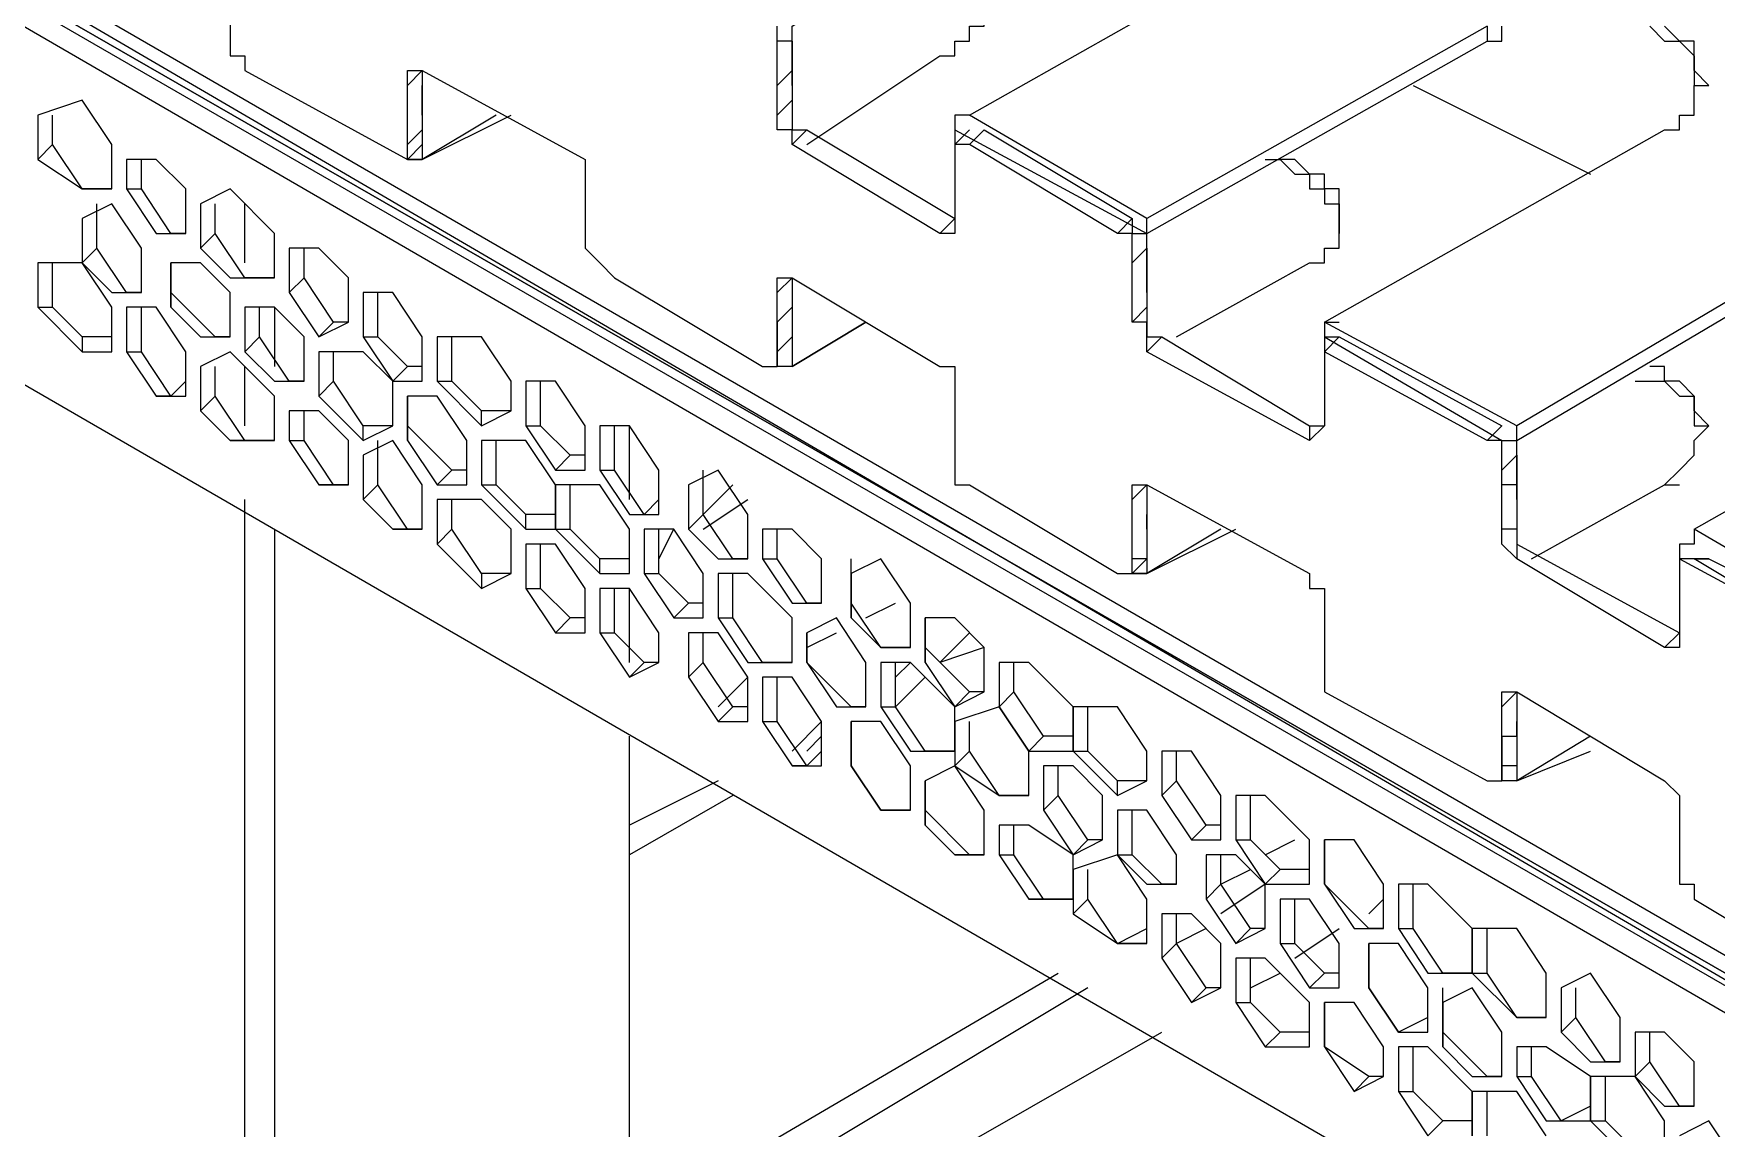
# Model space of a CAD drawing. Header units: millimetres. Extents: x 929 to 1725, y 58 to 532.
# Drawn here: x 1027.01 to 1040.32, y 103.35 to 112.01 of the extents above; entities that cross this region are included whole.
import ezdxf

# ---------------------------------------------------------------- set-up
doc = ezdxf.new("R2010")
doc.units = ezdxf.units.MM
doc.header["$MEASUREMENT"] = 0
doc.layers.add('TT-WIRE-EQPM', color=6, linetype='CONTINUOUS')

msp = doc.modelspace()

# ---------------------------------------------------------------- linework, layer by layer
at = {"layer": 'TT-WIRE-EQPM', "linetype": 'Continuous'}
for points in [[(1033.00865, 111.7221), (1033.00865, 112.07322), (1035.58357, 113.71181)], [(1034.41315, 111.37097), (1037.10511, 112.89252)], [(1047.52181, 100.13498), (1026.92249, 112.07322), (1026.92249, 111.95618), (1026.80545, 112.07322), (1026.80545, 112.19027), (1025.86912, 112.77547)], [(1028.56107, 112.54139), (1028.56107, 111.95618), (1028.56107, 111.95618), (1028.56107, 111.83914), (1028.67811, 111.83914), (1028.67811, 111.83914), (1028.67811, 111.83914), (1028.67811, 111.7221), (1029.96557, 111.01985), (1029.96557, 111.01985), (1029.96557, 111.13689), (1029.96557, 111.60506), (1029.96557, 111.7221), (1029.96557, 111.7221), (1030.08261, 111.7221), (1031.37007, 111.01985), (1031.37007, 111.01985), (1031.37007, 111.01985), (1031.37007, 111.01985), (1031.37007, 110.90281), (1031.37007, 110.90281), (1031.37007, 110.78577), (1031.37007, 110.3176), (1031.48711, 110.20056), (1031.48711, 110.20056), (1031.48711, 110.20056), (1031.60416, 110.08352), (1032.77457, 109.38127), (1032.89161, 109.38127), (1032.89161, 109.49831), (1032.89161, 110.08352), (1032.89161, 110.08352), (1033.00865, 110.08352), (1034.17907, 109.38127), (1034.29611, 109.38127), (1034.29611, 109.26423), (1034.29611, 109.26423), (1034.29611, 109.26423), (1034.29611, 108.67902), (1034.29611, 108.56198), (1034.29611, 108.56198), (1034.29611, 108.56198), (1034.29611, 108.44493), (1034.41315, 108.44493), (1034.41315, 108.44493), (1035.58357, 107.74268), (1035.70061, 107.74268), (1035.70061, 107.85973), (1035.70061, 107.85973), (1035.70061, 108.32789), (1035.70061, 108.44493), (1035.81765, 108.44493), (1035.81765, 108.44493), (1035.81765, 108.44493), (1037.10511, 107.74268), (1037.10511, 107.74268), (1037.10511, 107.74268), (1037.10511, 107.62564), (1037.10511, 107.62564), (1037.22215, 107.62564), (1037.22215, 107.5086), (1037.22215, 107.5086), (1037.22215, 107.04044), (1037.22215, 107.04044), (1037.22215, 106.92339), (1037.22215, 106.92339), (1037.22215, 106.80635), (1037.22215, 106.80635), (1038.50961, 106.1041), (1038.62665, 106.1041), (1038.62665, 106.1041), (1038.62665, 106.22114), (1038.62665, 106.68931), (1038.62665, 106.68931), (1038.62665, 106.80635), (1038.74369, 106.80635), (1039.91411, 106.1041), (1039.91411, 106.1041), (1040.03115, 105.98706), (1040.03115, 105.98706), (1040.03115, 105.87002), (1040.03115, 105.87002), (1040.03115, 105.40185), (1040.03115, 105.28481), (1040.03115, 105.28481), (1040.03115, 105.28481), (1040.14819, 105.28481), (1040.14819, 105.16777), (1040.14819, 105.16777), (1041.31861, 104.46552)], [(1034.17907, 111.83914), (1034.29611, 111.83914), (1034.29611, 111.83914), (1034.29611, 111.95618), (1034.41315, 111.95618), (1034.41315, 111.95618), (1034.41315, 111.95618), (1034.41315, 112.07322), (1034.5302, 112.07322), (1034.5302, 112.19027), (1034.5302, 112.30731), (1034.41315, 112.30731), (1034.41315, 112.42435), (1034.41315, 112.42435), (1034.29611, 112.54139), (1034.29611, 112.54139), (1034.29611, 112.54139), (1034.17907, 112.65843), (1034.06203, 112.65843), (1034.06203, 112.65843)], [(1027.27362, 112.30731), (1047.52181, 100.60315)], [(1027.15657, 112.19027), (1027.03953, 112.19027), (1047.52181, 100.36906)], [(1047.52181, 100.4861), (1027.15657, 112.19027), (1027.15657, 112.19027), (1047.52181, 100.4861)], [(1027.27362, 112.19027), (1047.52181, 100.36906)], [(1032.89161, 111.60506), (1032.89161, 112.07322)], [(1041.31861, 107.15748), (1040.14819, 107.85973), (1040.03115, 107.85973), (1040.03115, 107.85973), (1040.03115, 107.27452), (1040.03115, 107.27452), (1040.03115, 107.15748), (1039.91411, 107.15748), (1038.74369, 107.85973), (1038.74369, 107.85973), (1038.62665, 107.97677), (1038.62665, 107.97677), (1038.62665, 107.97677), (1038.62665, 108.09381), (1038.62665, 108.67902), (1038.62665, 108.67902), (1038.62665, 108.79606), (1038.50961, 108.79606), (1038.50961, 108.79606), (1038.50961, 108.79606), (1038.50961, 108.79606), (1037.22215, 109.49831), (1037.22215, 109.49831), (1037.22215, 109.49831), (1037.22215, 109.38127), (1037.22215, 108.9131), (1037.22215, 108.9131), (1037.10511, 108.79606), (1037.10511, 108.79606), (1035.81765, 109.49831), (1035.81765, 109.61535), (1035.81765, 109.61535), (1035.81765, 109.61535), (1035.81765, 109.73239), (1035.70061, 109.73239), (1035.70061, 109.73239), (1035.70061, 110.20056), (1035.70061, 110.3176), (1035.70061, 110.3176), (1035.70061, 110.43464), (1035.70061, 110.43464), (1035.70061, 110.43464), (1035.58357, 110.43464), (1035.58357, 110.43464), (1034.41315, 111.13689), (1034.29611, 111.13689), (1034.29611, 111.13689), (1034.29611, 111.01985), (1034.29611, 110.55168), (1034.29611, 110.55168), (1034.29611, 110.43464), (1034.17907, 110.43464), (1033.00865, 111.13689), (1033.00865, 111.25393), (1032.89161, 111.25393), (1032.89161, 111.25393), (1032.89161, 111.25393), (1032.89161, 111.37097), (1032.89161, 111.37097), (1032.89161, 111.95618), (1032.89161, 111.95618), (1032.89161, 112.07322)], [(1038.50961, 112.07322), (1035.81765, 110.55168)], [(1037.22215, 109.73239), (1039.91411, 111.25393), (1039.91411, 111.25393), (1040.03115, 111.25393), (1040.03115, 111.37097), (1040.14819, 111.37097), (1040.14819, 111.37097), (1040.14819, 111.48802), (1040.14819, 111.48802), (1040.14819, 111.48802), (1040.14819, 111.60506), (1040.26523, 111.60506), (1040.26523, 111.60506), (1040.14819, 111.7221), (1040.14819, 111.7221), (1040.14819, 111.83914), (1040.14819, 111.83914), (1040.14819, 111.95618), (1040.14819, 111.95618), (1040.14819, 111.95618), (1040.03115, 111.95618), (1040.03115, 111.95618), (1040.03115, 111.95618), (1039.91411, 112.07322)], [(1038.50961, 111.95618), (1038.62665, 111.95618), (1038.62665, 112.07322)], [(1038.50961, 112.07322), (1038.50961, 111.95618)], [(1039.79707, 112.07322), (1039.91411, 111.95618), (1039.91411, 111.95618), (1039.91411, 111.95618), (1040.03115, 111.95618), (1040.03115, 111.95618), (1040.03115, 111.95618), (1040.14819, 111.83914), (1040.14819, 111.83914), (1040.14819, 111.7221), (1040.14819, 111.7221), (1040.14819, 111.7221), (1040.14819, 111.60506), (1040.26523, 111.60506)], [(1033.00865, 111.95618), (1032.89161, 111.95618)], [(1033.00865, 111.95618), (1033.00865, 111.37097), (1033.00865, 111.37097), (1033.00865, 111.37097), (1033.00865, 111.37097), (1033.00865, 111.25393), (1033.1257, 111.25393), (1034.29611, 110.55168)], [(1035.81765, 110.08352), (1035.81765, 110.43464), (1038.50961, 111.95618)], [(1033.1257, 111.13689), (1034.17907, 111.83914)], [(1030.08261, 111.7221), (1029.96557, 111.60506)], [(1030.08261, 111.7221), (1030.08261, 111.7221), (1030.08261, 111.25393)], [(1030.08261, 111.37097), (1030.08261, 111.48802), (1030.08261, 111.48802), (1030.08261, 111.60506)], [(1033.00865, 111.60506), (1033.00865, 111.7221), (1032.89161, 111.60506)], [(1037.9244, 111.60506), (1039.3289, 110.90281)], [(1027.39066, 111.48802), (1027.03953, 111.37097)], [(1027.62474, 111.13689), (1027.39066, 111.48802)], [(1030.08261, 111.48802), (1030.08261, 111.01985)], [(1033.00865, 111.48802), (1032.89161, 111.37097)], [(1027.03953, 111.37097), (1027.03953, 111.01985)], [(1027.15657, 111.13689), (1027.15657, 111.37097)], [(1030.08261, 111.01985), (1030.78486, 111.37097)], [(1030.66782, 111.37097), (1030.08261, 111.01985)], [(1030.08261, 111.37097), (1030.08261, 111.01985)], [(1034.41315, 111.37097), (1034.41315, 111.37097), (1034.29611, 111.37097), (1034.29611, 111.25393), (1034.29611, 111.25393), (1035.81765, 110.43464), (1035.81765, 110.43464), (1035.81765, 110.43464), (1035.81765, 110.43464), (1035.81765, 110.55168), (1034.41315, 111.37097)], [(1030.08261, 111.25393), (1029.96557, 111.13689)], [(1033.1257, 111.25393), (1033.00865, 111.13689)], [(1034.29611, 111.25393), (1034.29611, 111.13689)], [(1034.41315, 111.25393), (1034.29611, 111.13689)], [(1034.5302, 111.25393), (1034.41315, 111.13689)], [(1034.5302, 111.25393), (1035.70061, 110.55168), (1035.70061, 110.43464), (1035.81765, 110.43464), (1035.81765, 110.43464)], [(1027.03953, 111.01985), (1027.15657, 111.13689)], [(1027.39066, 110.78577), (1027.15657, 111.13689)], [(1027.62474, 110.78577), (1027.62474, 111.13689)], [(1029.96557, 111.01985), (1030.08261, 111.13689)], [(1027.03953, 111.01985), (1027.39066, 110.78577)], [(1027.74178, 111.01985), (1027.74178, 110.78577)], [(1027.97587, 111.01985), (1027.74178, 111.01985)], [(1027.97587, 111.01985), (1027.85882, 111.01985)], [(1027.85882, 110.78577), (1027.85882, 111.01985)], [(1028.20995, 110.78577), (1027.97587, 111.01985)], [(1029.96557, 111.01985), (1030.08261, 111.01985), (1029.96557, 111.01985)], [(1036.75399, 111.01985), (1036.87103, 111.01985), (1036.98807, 110.90281), (1036.98807, 110.90281), (1037.10511, 110.90281), (1037.10511, 110.78577), (1037.22215, 110.78577), (1037.22215, 110.78577), (1037.22215, 110.78577), (1037.22215, 110.78577), (1037.22215, 110.66873), (1037.33919, 110.66873), (1037.33919, 110.55168), (1037.33919, 110.55168), (1037.33919, 110.43464)], [(1037.10511, 110.20056), (1037.10511, 110.20056), (1037.10511, 110.20056), (1037.22215, 110.20056), (1037.22215, 110.20056), (1037.22215, 110.3176), (1037.22215, 110.3176), (1037.33919, 110.3176), (1037.33919, 110.43464), (1037.33919, 110.43464), (1037.33919, 110.55168), (1037.33919, 110.66873), (1037.33919, 110.66873), (1037.33919, 110.78577), (1037.22215, 110.78577), (1037.22215, 110.78577), (1037.22215, 110.90281), (1037.10511, 110.90281), (1036.98807, 111.01985), (1036.98807, 111.01985), (1036.87103, 111.01985)], [(1027.39066, 110.78577), (1027.62474, 110.78577)], [(1027.62474, 110.78577), (1027.39066, 110.78577)], [(1027.62474, 110.66873), (1027.39066, 110.55168)], [(1027.5077, 110.3176), (1027.5077, 110.66873)], [(1027.85882, 110.3176), (1027.62474, 110.66873)], [(1027.74178, 110.78577), (1027.97587, 110.43464)], [(1027.74178, 110.78577), (1027.85882, 110.78577)], [(1028.09291, 110.43464), (1027.85882, 110.78577)], [(1028.20995, 110.43464), (1028.20995, 110.78577)], [(1028.56107, 110.78577), (1028.32699, 110.66873)], [(1028.32699, 110.66873), (1028.32699, 110.3176)], [(1028.44403, 110.43464), (1028.44403, 110.66873)], [(1028.9122, 110.43464), (1028.56107, 110.78577)], [(1028.67811, 110.20056), (1028.67811, 110.66873)], [(1027.39066, 110.55168), (1027.39066, 110.20056)], [(1034.29611, 110.55168), (1034.17907, 110.43464)], [(1035.70061, 110.55168), (1035.58357, 110.43464)], [(1027.97587, 110.43464), (1028.20995, 110.43464)], [(1027.97587, 110.43464), (1028.09291, 110.43464)], [(1028.20995, 110.43464), (1028.09291, 110.43464)], [(1028.32699, 110.3176), (1028.44403, 110.43464)], [(1028.67811, 110.08352), (1028.44403, 110.43464)], [(1028.9122, 110.08352), (1028.9122, 110.43464)], [(1035.81765, 109.96648), (1035.81765, 110.43464)], [(1041.31861, 110.43464), (1038.74369, 108.9131)], [(1027.39066, 110.20056), (1027.5077, 110.3176)], [(1027.74178, 109.96648), (1027.5077, 110.3176)], [(1027.85882, 109.96648), (1027.85882, 110.3176)], [(1028.32699, 110.3176), (1028.56107, 110.08352)], [(1029.02924, 110.3176), (1029.02924, 109.96648)], [(1029.26332, 110.3176), (1029.02924, 110.3176)], [(1029.14628, 110.08352), (1029.14628, 110.3176)], [(1029.49741, 110.08352), (1029.26332, 110.3176)], [(1035.81765, 110.3176), (1035.70061, 110.20056)], [(1035.81765, 110.3176), (1035.81765, 109.84943), (1035.81765, 109.73239), (1035.81765, 109.73239), (1035.81765, 109.61535), (1035.93469, 109.61535), (1035.93469, 109.61535), (1037.10511, 108.9131), (1037.22215, 108.9131)], [(1038.74369, 108.44493), (1038.74369, 108.79606), (1041.31861, 110.3176)], [(1027.03953, 110.20056), (1027.03953, 109.84943)], [(1027.39066, 110.20056), (1027.03953, 110.20056)], [(1027.15657, 109.84943), (1027.15657, 110.20056)], [(1027.62474, 109.84943), (1027.39066, 110.20056)], [(1027.39066, 110.20056), (1027.62474, 109.96648)], [(1028.09291, 110.20056), (1028.09291, 109.84943)], [(1028.32699, 110.20056), (1028.09291, 110.20056)], [(1028.09291, 109.96648), (1028.09291, 110.20056)], [(1028.56107, 109.96648), (1028.32699, 110.20056)], [(1036.05174, 109.61535), (1037.10511, 110.20056)], [(1028.56107, 110.08352), (1028.9122, 110.08352)], [(1028.56107, 110.08352), (1028.67811, 110.08352)], [(1028.9122, 110.08352), (1028.67811, 110.08352)], [(1029.02924, 109.96648), (1029.14628, 110.08352)], [(1029.38036, 109.73239), (1029.14628, 110.08352)], [(1029.49741, 109.73239), (1029.49741, 110.08352)], [(1033.00865, 110.08352), (1032.89161, 109.96648)], [(1033.00865, 110.08352), (1033.00865, 110.08352), (1033.00865, 109.61535)], [(1035.81765, 109.96648), (1035.81765, 109.96648), (1035.81765, 110.08352), (1035.81765, 109.96648)], [(1027.62474, 109.96648), (1027.85882, 109.96648)], [(1027.62474, 109.96648), (1027.74178, 109.96648)], [(1027.85882, 109.96648), (1027.74178, 109.96648)], [(1028.44403, 109.61535), (1028.09291, 109.96648)], [(1028.09291, 109.84943), (1028.09291, 109.96648)], [(1028.56107, 109.61535), (1028.56107, 109.96648)], [(1029.02924, 109.96648), (1029.26332, 109.61535)], [(1029.61445, 109.96648), (1029.61445, 109.61535)], [(1029.84853, 109.96648), (1029.61445, 109.96648)], [(1029.73149, 109.61535), (1029.73149, 109.96648)], [(1030.08261, 109.61535), (1029.84853, 109.96648)], [(1047.52181, 97.32598), (1025.86912, 109.84943)], [(1027.03953, 109.84943), (1027.39066, 109.49831)], [(1027.03953, 109.84943), (1027.15657, 109.84943)], [(1027.39066, 109.61535), (1027.15657, 109.84943)], [(1027.62474, 109.49831), (1027.62474, 109.84943)], [(1027.74178, 109.84943), (1027.74178, 109.49831)], [(1027.97587, 109.84943), (1027.74178, 109.84943)], [(1027.85882, 109.49831), (1027.85882, 109.84943)], [(1028.20995, 109.49831), (1027.97587, 109.84943)], [(1028.09291, 109.84943), (1028.32699, 109.61535)], [(1028.67811, 109.84943), (1028.67811, 109.49831)], [(1028.9122, 109.84943), (1028.67811, 109.84943)], [(1028.79516, 109.61535), (1028.79516, 109.84943)], [(1028.9122, 109.84943), (1028.9122, 109.38127)], [(1029.14628, 109.61535), (1028.9122, 109.84943)], [(1032.89161, 109.73239), (1033.00865, 109.84943), (1033.00865, 109.84943), (1033.00865, 109.84943)], [(1033.00865, 109.84943), (1033.00865, 109.38127)], [(1035.81765, 109.84943), (1035.70061, 109.73239)], [(1027.62474, 109.61535), (1027.39066, 109.61535)], [(1027.39066, 109.61535), (1027.39066, 109.49831)], [(1028.32699, 109.61535), (1028.56107, 109.61535)], [(1028.32699, 109.61535), (1028.44403, 109.61535)], [(1028.56107, 109.61535), (1028.44403, 109.61535)], [(1028.67811, 109.49831), (1028.79516, 109.61535)], [(1029.02924, 109.26423), (1028.79516, 109.61535)], [(1029.14628, 109.26423), (1029.14628, 109.61535)], [(1029.26332, 109.61535), (1029.49741, 109.73239)], [(1029.26332, 109.61535), (1029.38036, 109.73239)], [(1029.49741, 109.73239), (1029.38036, 109.73239)], [(1029.61445, 109.61535), (1029.84853, 109.26423)], [(1029.61445, 109.61535), (1029.73149, 109.61535)], [(1029.96557, 109.38127), (1029.73149, 109.61535)], [(1030.08261, 109.26423), (1030.08261, 109.61535)], [(1030.19966, 109.61535), (1030.19966, 109.26423)], [(1030.55078, 109.61535), (1030.19966, 109.61535)], [(1030.3167, 109.26423), (1030.3167, 109.61535)], [(1030.78486, 109.26423), (1030.55078, 109.61535)], [(1032.89161, 109.73239), (1032.89161, 109.38127)], [(1033.00865, 109.61535), (1032.89161, 109.49831)], [(1033.00865, 109.38127), (1033.59386, 109.73239)], [(1033.59386, 109.73239), (1033.00865, 109.38127)], [(1035.93469, 109.61535), (1035.81765, 109.49831)], [(1037.22215, 109.73239), (1037.33919, 109.73239)], [(1037.22215, 109.73239), (1037.22215, 109.61535), (1037.22215, 109.61535), (1037.22215, 109.61535), (1038.62665, 108.79606), (1038.62665, 108.79606), (1038.62665, 108.79606), (1038.74369, 108.79606), (1038.74369, 108.9131), (1037.22215, 109.73239)], [(1037.22215, 109.61535), (1037.22215, 109.49831)], [(1037.22215, 109.61535), (1037.33919, 109.61535), (1038.62665, 108.9131)], [(1037.33919, 109.61535), (1037.22215, 109.49831)], [(1037.22215, 109.61535), (1037.22215, 109.49831)], [(1040.14819, 108.09381), (1042.84015, 109.61535)], [(1027.39066, 109.49831), (1027.62474, 109.49831)], [(1027.74178, 109.49831), (1027.97587, 109.14718)], [(1027.74178, 109.49831), (1027.85882, 109.49831)], [(1028.09291, 109.14718), (1027.85882, 109.49831)], [(1028.20995, 109.14718), (1028.20995, 109.49831)], [(1028.56107, 109.49831), (1028.32699, 109.38127)], [(1028.9122, 109.14718), (1028.56107, 109.49831)], [(1028.67811, 109.49831), (1028.9122, 109.26423)], [(1029.26332, 109.49831), (1029.26332, 109.14718)], [(1029.61445, 109.49831), (1029.26332, 109.49831)], [(1029.38036, 109.26423), (1029.38036, 109.49831)], [(1029.84853, 109.26423), (1029.61445, 109.49831)], [(1032.89161, 109.38127), (1032.89161, 109.49831)], [(1028.32699, 109.38127), (1028.32699, 109.03014)], [(1028.44403, 109.14718), (1028.44403, 109.38127)], [(1028.67811, 108.9131), (1028.67811, 109.38127)], [(1029.84853, 109.26423), (1029.96557, 109.38127)], [(1030.08261, 109.38127), (1029.96557, 109.38127)], [(1033.00865, 109.38127), (1032.89161, 109.38127), (1032.89161, 109.38127)], [(1039.91411, 108.44493), (1040.03115, 108.56198), (1040.03115, 108.56198), (1040.14819, 108.67902), (1040.14819, 108.67902), (1040.14819, 108.79606), (1040.14819, 108.79606), (1040.14819, 108.79606), (1040.26523, 108.9131), (1040.26523, 108.9131), (1040.14819, 109.03014), (1040.14819, 109.03014), (1040.14819, 109.03014), (1040.14819, 109.14718), (1040.14819, 109.14718), (1040.03115, 109.26423), (1040.03115, 109.26423), (1039.91411, 109.26423), (1039.91411, 109.26423), (1039.91411, 109.26423), (1039.91411, 109.38127), (1039.79707, 109.38127), (1039.79707, 109.38127)], [(1028.20995, 109.26423), (1028.09291, 109.14718)], [(1028.9122, 109.26423), (1029.14628, 109.26423)], [(1028.9122, 109.26423), (1029.02924, 109.26423)], [(1029.14628, 109.26423), (1029.02924, 109.26423)], [(1029.26332, 109.14718), (1029.38036, 109.26423)], [(1029.61445, 108.9131), (1029.38036, 109.26423)], [(1029.84853, 109.26423), (1030.08261, 109.26423)], [(1029.84853, 108.9131), (1029.84853, 109.26423)], [(1030.19966, 109.26423), (1030.55078, 108.9131)], [(1030.19966, 109.26423), (1030.3167, 109.26423)], [(1030.55078, 109.03014), (1030.3167, 109.26423)], [(1030.78486, 109.03014), (1030.78486, 109.26423)], [(1030.90191, 109.26423), (1030.90191, 108.9131)], [(1031.13599, 109.26423), (1030.90191, 109.26423)], [(1031.01895, 108.9131), (1031.01895, 109.26423)], [(1031.37007, 108.9131), (1031.13599, 109.26423)], [(1039.68003, 109.26423), (1039.79707, 109.26423), (1039.79707, 109.26423), (1039.91411, 109.26423), (1039.91411, 109.26423), (1040.03115, 109.14718), (1040.03115, 109.14718), (1040.03115, 109.14718), (1040.14819, 109.14718), (1040.14819, 109.03014), (1040.14819, 109.03014), (1040.14819, 109.03014), (1040.14819, 109.03014), (1040.14819, 108.9131), (1040.14819, 108.9131), (1040.26523, 108.9131)], [(1027.97587, 109.14718), (1028.20995, 109.14718)], [(1028.09291, 109.14718), (1027.97587, 109.14718)], [(1028.32699, 109.03014), (1028.44403, 109.14718)], [(1028.67811, 108.79606), (1028.44403, 109.14718)], [(1028.9122, 108.79606), (1028.9122, 109.14718)], [(1029.26332, 109.14718), (1029.61445, 108.79606)], [(1029.96557, 109.14718), (1029.96557, 108.79606)], [(1030.19966, 109.14718), (1029.96557, 109.14718)], [(1029.96557, 108.9131), (1029.96557, 109.14718)], [(1030.43374, 108.79606), (1030.19966, 109.14718)], [(1028.32699, 109.03014), (1028.56107, 108.79606)], [(1029.02924, 109.03014), (1029.02924, 108.79606)], [(1029.26332, 109.03014), (1029.02924, 109.03014)], [(1029.14628, 108.79606), (1029.14628, 109.03014)], [(1029.49741, 108.79606), (1029.26332, 109.03014)], [(1030.55078, 108.9131), (1030.78486, 109.03014)], [(1030.78486, 109.03014), (1030.55078, 109.03014)], [(1030.55078, 108.9131), (1030.55078, 109.03014)], [(1029.61445, 108.79606), (1029.84853, 108.9131)], [(1029.84853, 108.9131), (1029.61445, 108.9131)], [(1029.61445, 108.79606), (1029.61445, 108.9131)], [(1030.3167, 108.56198), (1029.96557, 108.9131)], [(1029.96557, 108.79606), (1029.96557, 108.9131)], [(1030.90191, 108.9131), (1031.13599, 108.56198)], [(1030.90191, 108.9131), (1031.01895, 108.9131)], [(1031.25303, 108.67902), (1031.01895, 108.9131)], [(1031.37007, 108.56198), (1031.37007, 108.9131)], [(1031.48711, 108.9131), (1031.48711, 108.56198)], [(1031.7212, 108.9131), (1031.48711, 108.9131)], [(1031.60416, 108.56198), (1031.60416, 108.9131)], [(1031.7212, 108.32789), (1031.7212, 108.9131)], [(1031.95528, 108.56198), (1031.7212, 108.9131)], [(1037.10511, 108.9131), (1037.10511, 108.79606)], [(1038.62665, 108.9131), (1038.50961, 108.79606)], [(1028.56107, 108.79606), (1028.9122, 108.79606)], [(1028.67811, 108.79606), (1028.56107, 108.79606)], [(1028.9122, 108.79606), (1028.67811, 108.79606)], [(1029.02924, 108.79606), (1029.26332, 108.44493)], [(1029.02924, 108.79606), (1029.14628, 108.79606)], [(1029.38036, 108.44493), (1029.14628, 108.79606)], [(1029.49741, 108.44493), (1029.49741, 108.79606)], [(1029.84853, 108.79606), (1029.61445, 108.67902)], [(1029.61445, 108.67902), (1029.61445, 108.32789)], [(1029.73149, 108.44493), (1029.73149, 108.79606)], [(1030.08261, 108.44493), (1029.84853, 108.79606)], [(1029.96557, 108.79606), (1030.19966, 108.44493)], [(1030.43374, 108.44493), (1030.43374, 108.79606)], [(1030.55078, 108.79606), (1030.55078, 108.44493)], [(1030.90191, 108.79606), (1030.55078, 108.79606)], [(1030.66782, 108.44493), (1030.66782, 108.79606)], [(1031.13599, 108.44493), (1030.90191, 108.79606)], [(1031.13599, 108.56198), (1031.25303, 108.67902)], [(1031.37007, 108.67902), (1031.25303, 108.67902)], [(1038.62665, 108.44493), (1038.62665, 108.79606)], [(1038.74369, 108.67902), (1038.62665, 108.56198)], [(1038.74369, 108.67902), (1038.74369, 108.09381), (1038.74369, 108.09381), (1038.74369, 108.09381), (1038.74369, 108.09381), (1038.74369, 107.97677), (1038.74369, 107.97677), (1040.03115, 107.27452), (1040.03115, 107.27452)], [(1030.19966, 108.44493), (1030.3167, 108.56198)], [(1030.43374, 108.56198), (1030.3167, 108.56198)], [(1031.13599, 108.56198), (1031.37007, 108.56198)], [(1031.48711, 108.56198), (1031.7212, 108.21085)], [(1031.48711, 108.56198), (1031.60416, 108.56198)], [(1031.83824, 108.21085), (1031.60416, 108.56198)], [(1031.95528, 108.21085), (1031.95528, 108.56198)], [(1032.42345, 108.56198), (1032.18936, 108.44493)], [(1032.3064, 108.21085), (1032.3064, 108.56198)], [(1032.65753, 108.21085), (1032.42345, 108.56198)], [(1029.26332, 108.44493), (1029.49741, 108.44493)], [(1029.38036, 108.44493), (1029.26332, 108.44493)], [(1029.49741, 108.44493), (1029.38036, 108.44493)], [(1029.61445, 108.32789), (1029.73149, 108.44493)], [(1029.96557, 108.09381), (1029.73149, 108.44493)], [(1030.08261, 108.09381), (1030.08261, 108.44493)], [(1030.19966, 108.44493), (1030.43374, 108.44493)], [(1030.55078, 108.44493), (1030.90191, 108.09381)], [(1030.55078, 108.44493), (1030.66782, 108.44493)], [(1030.90191, 108.21085), (1030.66782, 108.44493)], [(1031.13599, 108.44493), (1031.13599, 108.09381)], [(1031.48711, 108.44493), (1031.13599, 108.44493)], [(1031.13599, 108.09381), (1031.13599, 108.44493)], [(1031.25303, 108.09381), (1031.25303, 108.44493)], [(1031.7212, 108.09381), (1031.48711, 108.44493)], [(1032.18936, 108.44493), (1032.18936, 108.09381)], [(1032.54049, 108.44493), (1032.3064, 108.21085)], [(1035.81765, 108.44493), (1035.70061, 108.32789)], [(1035.81765, 108.44493), (1035.81765, 107.85973)], [(1038.74369, 108.32789), (1038.74369, 108.44493), (1038.62665, 108.44493)], [(1038.86073, 107.85973), (1039.91411, 108.44493)], [(1039.91411, 108.44493), (1040.03115, 108.44493)], [(1028.67811, 97.91119), (1028.67811, 108.32789)], [(1029.61445, 108.32789), (1029.84853, 108.09381)], [(1030.19966, 108.32789), (1030.19966, 107.97677)], [(1030.55078, 108.32789), (1030.19966, 108.32789)], [(1030.3167, 108.09381), (1030.3167, 108.32789)], [(1030.78486, 108.09381), (1030.55078, 108.32789)], [(1031.95528, 108.32789), (1031.83824, 108.21085)], [(1032.3064, 108.09381), (1032.65753, 108.32789)], [(1031.13599, 108.21085), (1030.90191, 108.21085)], [(1030.90191, 108.09381), (1030.90191, 108.21085)], [(1031.7212, 108.21085), (1031.95528, 108.21085)], [(1031.7212, 108.21085), (1031.83824, 108.21085)], [(1032.18936, 108.09381), (1032.3064, 108.21085)], [(1032.54049, 107.85973), (1032.3064, 108.21085)], [(1032.65753, 107.85973), (1032.65753, 108.21085)], [(1035.81765, 108.09381), (1035.81765, 108.09381), (1035.81765, 108.21085), (1035.81765, 108.21085), (1035.81765, 108.21085)], [(1028.9122, 108.09381), (1028.9122, 97.91119), (1031.25303, 99.19865)], [(1029.84853, 108.09381), (1030.08261, 108.09381)], [(1029.96557, 108.09381), (1029.84853, 108.09381)], [(1030.08261, 108.09381), (1029.96557, 108.09381)], [(1030.19966, 107.97677), (1030.3167, 108.09381)], [(1030.55078, 107.74268), (1030.3167, 108.09381)], [(1030.78486, 107.74268), (1030.78486, 108.09381)], [(1030.90191, 108.09381), (1031.13599, 108.09381)], [(1031.13599, 108.09381), (1031.48711, 107.74268)], [(1031.13599, 108.09381), (1031.25303, 108.09381)], [(1031.48711, 107.85973), (1031.25303, 108.09381)], [(1031.7212, 107.74268), (1031.7212, 108.09381)], [(1031.83824, 108.09381), (1031.83824, 107.74268)], [(1032.07232, 108.09381), (1031.83824, 108.09381)], [(1031.95528, 107.85973), (1032.07232, 108.09381)], [(1031.95528, 107.74268), (1031.95528, 108.09381)], [(1032.3064, 107.74268), (1032.07232, 108.09381)], [(1032.18936, 108.09381), (1032.42345, 107.85973)], [(1032.77457, 108.09381), (1032.77457, 107.85973)], [(1033.00865, 108.09381), (1032.77457, 108.09381)], [(1032.89161, 107.85973), (1032.89161, 108.09381)], [(1033.24274, 107.85973), (1033.00865, 108.09381)], [(1035.81765, 108.09381), (1035.81765, 107.74268)], [(1035.81765, 107.74268), (1036.5199, 108.09381)], [(1036.40286, 108.09381), (1035.81765, 107.74268)], [(1035.81765, 108.09381), (1035.81765, 107.74268)], [(1038.74369, 108.09381), (1038.62665, 108.09381)], [(1040.14819, 108.09381), (1040.14819, 108.09381), (1040.14819, 107.97677), (1040.14819, 107.97677), (1040.03115, 107.97677), (1040.03115, 107.85973), (1041.55269, 107.04044), (1041.55269, 107.15748), (1041.55269, 107.15748), (1041.55269, 107.15748), (1041.55269, 107.27452), (1040.14819, 108.09381)], [(1030.19966, 107.97677), (1030.55078, 107.62564)], [(1030.90191, 107.97677), (1030.90191, 107.62564)], [(1031.13599, 107.97677), (1030.90191, 107.97677)], [(1031.01895, 107.62564), (1031.01895, 107.97677)], [(1031.37007, 107.62564), (1031.13599, 107.97677)], [(1038.74369, 107.97677), (1038.74369, 107.85973)], [(1030.55078, 107.62564), (1030.78486, 107.74268)], [(1030.78486, 107.74268), (1030.55078, 107.74268)], [(1030.55078, 107.74268), (1030.55078, 107.62564)], [(1031.7212, 107.85973), (1031.48711, 107.85973)], [(1031.48711, 107.74268), (1031.48711, 107.85973)], [(1031.48711, 107.74268), (1031.7212, 107.74268)], [(1031.83824, 107.74268), (1032.07232, 107.39156)], [(1031.83824, 107.74268), (1031.95528, 107.74268)], [(1032.18936, 107.5086), (1031.95528, 107.74268)], [(1032.3064, 107.39156), (1032.3064, 107.74268)], [(1032.42345, 107.85973), (1032.65753, 107.85973)], [(1032.42345, 107.85973), (1032.54049, 107.85973)], [(1032.42345, 107.74268), (1032.42345, 107.39156)], [(1032.65753, 107.74268), (1032.42345, 107.74268)], [(1032.65753, 107.85973), (1032.54049, 107.85973)], [(1032.54049, 107.39156), (1032.54049, 107.74268)], [(1033.00865, 107.39156), (1032.65753, 107.74268)], [(1032.77457, 107.85973), (1033.00865, 107.5086)], [(1032.77457, 107.85973), (1032.89161, 107.85973)], [(1033.1257, 107.5086), (1032.89161, 107.85973)], [(1033.24274, 107.5086), (1033.24274, 107.85973)], [(1033.7109, 107.85973), (1033.47682, 107.74268)], [(1033.47682, 107.5086), (1033.47682, 107.85973)], [(1033.47682, 107.74268), (1033.47682, 107.39156)], [(1033.94499, 107.5086), (1033.7109, 107.85973)], [(1035.70061, 107.74268), (1035.81765, 107.85973)], [(1035.81765, 107.85973), (1035.70061, 107.85973)], [(1035.70061, 107.74268), (1035.81765, 107.74268)], [(1035.81765, 107.74268), (1035.70061, 107.74268)], [(1040.14819, 107.85973), (1040.03115, 107.85973)], [(1040.14819, 107.85973), (1040.26523, 107.85973), (1041.43565, 107.27452)], [(1040.26523, 107.85973), (1040.14819, 107.85973)], [(1030.90191, 107.62564), (1031.13599, 107.27452)], [(1030.90191, 107.62564), (1031.01895, 107.62564)], [(1031.25303, 107.39156), (1031.01895, 107.62564)], [(1031.37007, 107.27452), (1031.37007, 107.62564)], [(1031.48711, 107.62564), (1031.48711, 107.27452)], [(1031.7212, 107.62564), (1031.48711, 107.62564)], [(1031.60416, 107.27452), (1031.60416, 107.62564)], [(1031.7212, 107.04044), (1031.7212, 107.62564)], [(1031.95528, 107.27452), (1031.7212, 107.62564)], [(1032.07232, 107.39156), (1032.18936, 107.5086)], [(1032.3064, 107.5086), (1032.18936, 107.5086)], [(1033.00865, 107.5086), (1033.24274, 107.5086)], [(1033.00865, 107.5086), (1033.1257, 107.5086)], [(1033.24274, 107.5086), (1033.1257, 107.5086)], [(1033.7109, 107.15748), (1033.47682, 107.5086)], [(1033.47682, 107.39156), (1033.47682, 107.5086)], [(1033.59386, 107.39156), (1033.82795, 107.5086)], [(1033.94499, 107.15748), (1033.94499, 107.5086)], [(1031.25303, 107.39156), (1031.13599, 107.27452)], [(1031.37007, 107.39156), (1031.25303, 107.39156)], [(1032.07232, 107.39156), (1032.3064, 107.39156)], [(1032.42345, 107.39156), (1032.65753, 107.04044)], [(1032.42345, 107.39156), (1032.54049, 107.39156)], [(1032.77457, 107.04044), (1032.54049, 107.39156)], [(1033.00865, 107.04044), (1033.00865, 107.39156)], [(1033.35978, 107.39156), (1033.1257, 107.27452)], [(1033.59386, 107.04044), (1033.35978, 107.39156)], [(1033.47682, 107.39156), (1033.7109, 107.15748)], [(1034.06203, 107.39156), (1034.06203, 107.04044)], [(1034.29611, 107.39156), (1034.06203, 107.39156)], [(1034.06203, 107.15748), (1034.06203, 107.39156)], [(1034.5302, 107.15748), (1034.29611, 107.39156)], [(1031.13599, 107.27452), (1031.37007, 107.27452)], [(1031.48711, 107.27452), (1031.7212, 106.92339)], [(1031.48711, 107.27452), (1031.60416, 107.27452)], [(1031.83824, 107.04044), (1031.60416, 107.27452)], [(1031.95528, 107.04044), (1031.95528, 107.27452)], [(1032.18936, 107.27452), (1032.18936, 106.92339)], [(1032.42345, 107.27452), (1032.18936, 107.27452)], [(1032.3064, 107.04044), (1032.3064, 107.27452)], [(1032.65753, 106.92339), (1032.42345, 107.27452)], [(1033.1257, 107.15748), (1033.35978, 107.27452)], [(1033.1257, 107.27452), (1033.1257, 107.04044)], [(1033.1257, 107.04044), (1033.1257, 107.27452)], [(1034.41315, 107.27452), (1034.17907, 107.04044)], [(1040.03115, 107.27452), (1039.91411, 107.15748)], [(1033.7109, 107.15748), (1033.94499, 107.15748)], [(1033.94499, 107.15748), (1033.7109, 107.15748)], [(1034.41315, 106.80635), (1034.06203, 107.15748)], [(1034.06203, 107.04044), (1034.06203, 107.15748)], [(1034.5302, 107.15748), (1034.17907, 107.04044)], [(1034.5302, 106.80635), (1034.5302, 107.15748)], [(1031.7212, 106.92339), (1031.95528, 107.04044)], [(1031.83824, 107.04044), (1031.7212, 106.92339)], [(1031.95528, 107.04044), (1031.83824, 107.04044)], [(1032.18936, 106.92339), (1032.3064, 107.04044)], [(1032.54049, 106.68931), (1032.3064, 107.04044)], [(1032.65753, 107.04044), (1033.00865, 107.04044)], [(1032.65753, 107.04044), (1032.77457, 107.04044)], [(1033.00865, 107.04044), (1032.77457, 107.04044)], [(1033.1257, 107.04044), (1033.35978, 106.68931)], [(1033.47682, 106.68931), (1033.1257, 107.04044)], [(1033.59386, 106.68931), (1033.59386, 107.04044)], [(1033.7109, 107.04044), (1033.7109, 106.68931)], [(1033.94499, 107.04044), (1033.7109, 107.04044)], [(1033.94499, 107.04044), (1033.82795, 106.92339)], [(1033.82795, 106.68931), (1033.82795, 107.04044)], [(1034.29611, 106.68931), (1033.94499, 107.04044)], [(1034.06203, 107.04044), (1034.29611, 106.68931)], [(1034.64724, 107.04044), (1034.64724, 106.68931)], [(1034.88132, 107.04044), (1034.64724, 107.04044)], [(1034.76428, 106.80635), (1034.76428, 107.04044)], [(1035.23245, 106.68931), (1034.88132, 107.04044)], [(1032.18936, 106.92339), (1032.42345, 106.57227)], [(1032.42345, 106.68931), (1032.65753, 106.92339)], [(1032.65753, 106.57227), (1032.65753, 106.92339)], [(1032.77457, 106.92339), (1032.77457, 106.57227)], [(1033.00865, 106.92339), (1032.77457, 106.92339)], [(1032.89161, 106.57227), (1032.89161, 106.92339)], [(1033.24274, 106.57227), (1033.00865, 106.92339)], [(1034.06203, 106.92339), (1033.82795, 106.68931)], [(1034.29611, 106.68931), (1034.5302, 106.80635)], [(1034.29611, 106.68931), (1034.41315, 106.80635)], [(1034.5302, 106.80635), (1034.41315, 106.80635)], [(1034.64724, 106.68931), (1034.76428, 106.80635)], [(1034.99836, 106.45523), (1034.76428, 106.80635)], [(1038.74369, 106.80635), (1038.74369, 106.22114), (1038.74369, 106.22114), (1038.74369, 106.1041), (1038.62665, 106.1041)], [(1038.74369, 106.80635), (1038.62665, 106.68931)], [(1032.54049, 106.68931), (1032.42345, 106.57227)], [(1032.65753, 106.68931), (1032.54049, 106.68931)], [(1033.35978, 106.68931), (1033.59386, 106.68931)], [(1033.35978, 106.68931), (1033.47682, 106.68931)], [(1033.59386, 106.68931), (1033.47682, 106.68931)], [(1033.7109, 106.68931), (1033.94499, 106.33819)], [(1033.7109, 106.68931), (1033.82795, 106.68931)], [(1034.06203, 106.33819), (1033.82795, 106.68931)], [(1034.64724, 106.68931), (1034.29611, 106.57227)], [(1034.29611, 106.33819), (1034.29611, 106.68931)], [(1034.64724, 106.68931), (1034.88132, 106.33819)], [(1034.88132, 106.33819), (1034.64724, 106.68931)], [(1035.23245, 106.68931), (1035.23245, 106.33819)], [(1035.58357, 106.68931), (1035.23245, 106.68931)], [(1035.23245, 106.33819), (1035.23245, 106.68931)], [(1035.34949, 106.33819), (1035.34949, 106.68931)], [(1035.81765, 106.33819), (1035.58357, 106.68931)], [(1032.42345, 106.57227), (1032.65753, 106.57227)], [(1032.77457, 106.57227), (1033.00865, 106.22114)], [(1032.77457, 106.57227), (1032.89161, 106.57227)], [(1033.1257, 106.22114), (1032.89161, 106.57227)], [(1033.24274, 106.57227), (1033.00865, 106.33819)], [(1033.24274, 106.22114), (1033.24274, 106.57227)], [(1033.47682, 106.57227), (1033.47682, 106.22114)], [(1033.7109, 106.57227), (1033.47682, 106.57227)], [(1033.47682, 106.22114), (1033.47682, 106.57227)], [(1033.94499, 106.22114), (1033.7109, 106.57227)], [(1034.29611, 106.57227), (1034.29611, 106.22114)], [(1034.41315, 106.33819), (1034.41315, 106.57227)], [(1038.62665, 106.45523), (1038.74369, 106.45523), (1038.74369, 106.57227), (1038.74369, 106.57227)], [(1031.7212, 99.54977), (1031.7212, 106.45523)], [(1033.24274, 106.45523), (1033.1257, 106.33819)], [(1034.88132, 106.33819), (1034.99836, 106.45523)], [(1035.23245, 106.45523), (1034.99836, 106.45523)], [(1038.62665, 106.45523), (1038.62665, 106.1041)], [(1038.74369, 106.45523), (1038.74369, 106.1041)], [(1039.3289, 106.45523), (1038.74369, 106.1041)], [(1033.24274, 106.33819), (1033.1257, 106.22114)], [(1033.94499, 106.33819), (1034.29611, 106.33819)], [(1033.94499, 106.33819), (1034.06203, 106.33819)], [(1034.29611, 106.33819), (1034.06203, 106.33819)], [(1034.29611, 106.22114), (1034.41315, 106.33819)], [(1034.64724, 105.98706), (1034.41315, 106.33819)], [(1034.88132, 106.33819), (1035.23245, 106.33819)], [(1034.88132, 105.98706), (1034.88132, 106.33819)], [(1035.23245, 106.33819), (1035.58357, 105.98706)], [(1035.23245, 106.33819), (1035.34949, 106.33819)], [(1035.58357, 106.1041), (1035.34949, 106.33819)], [(1035.81765, 106.1041), (1035.81765, 106.33819)], [(1035.93469, 106.33819), (1035.93469, 105.98706)], [(1036.16878, 106.33819), (1035.93469, 106.33819)], [(1036.05174, 106.1041), (1036.05174, 106.33819)], [(1036.40286, 105.98706), (1036.16878, 106.33819)], [(1038.74369, 106.1041), (1039.3289, 106.33819)], [(1033.00865, 106.22114), (1033.24274, 106.22114)], [(1033.1257, 106.22114), (1033.00865, 106.22114)], [(1033.47682, 106.22114), (1033.7109, 105.87002)], [(1033.7109, 105.87002), (1033.47682, 106.22114)], [(1033.94499, 105.87002), (1033.94499, 106.22114)], [(1034.29611, 106.22114), (1034.06203, 106.1041)], [(1034.5302, 105.87002), (1034.29611, 106.22114)], [(1034.29611, 106.22114), (1034.64724, 105.98706)], [(1034.99836, 106.22114), (1034.99836, 105.87002)], [(1035.23245, 106.22114), (1034.99836, 106.22114)], [(1035.1154, 105.98706), (1035.1154, 106.22114)], [(1035.46653, 105.98706), (1035.23245, 106.22114)], [(1038.74369, 106.22114), (1038.62665, 106.22114)], [(1032.42345, 106.1041), (1031.7212, 105.75298)], [(1034.06203, 106.1041), (1034.06203, 105.75298)], [(1034.06203, 105.87002), (1034.06203, 106.1041)], [(1035.58357, 105.98706), (1035.81765, 106.1041)], [(1035.81765, 106.1041), (1035.58357, 106.1041)], [(1035.58357, 105.98706), (1035.58357, 106.1041)], [(1035.93469, 105.98706), (1036.05174, 106.1041)], [(1036.28582, 105.75298), (1036.05174, 106.1041)], [(1038.50961, 106.1041), (1038.62665, 106.1041)], [(1038.74369, 106.1041), (1038.62665, 106.1041), (1038.62665, 106.1041)], [(1032.54049, 105.98706), (1031.7212, 105.51889)], [(1034.64724, 105.98706), (1034.88132, 105.98706)], [(1034.88132, 105.98706), (1034.64724, 105.98706)], [(1034.99836, 105.87002), (1035.1154, 105.98706)], [(1035.34949, 105.63594), (1035.1154, 105.98706)], [(1035.46653, 105.63594), (1035.46653, 105.98706)], [(1035.93469, 105.98706), (1036.16878, 105.63594)], [(1036.40286, 105.63594), (1036.40286, 105.98706)], [(1036.5199, 105.98706), (1036.5199, 105.63594)], [(1036.75399, 105.98706), (1036.5199, 105.98706)], [(1036.63694, 105.63594), (1036.63694, 105.98706)], [(1037.10511, 105.63594), (1036.75399, 105.98706)], [(1033.7109, 105.87002), (1033.94499, 105.87002)], [(1033.94499, 105.87002), (1033.7109, 105.87002)], [(1034.41315, 105.51889), (1034.06203, 105.87002)], [(1034.06203, 105.75298), (1034.06203, 105.87002)], [(1034.06203, 105.75298), (1034.29611, 105.51889)], [(1034.5302, 105.51889), (1034.5302, 105.87002)], [(1034.64724, 105.75298), (1034.64724, 105.51889)], [(1034.88132, 105.75298), (1034.64724, 105.75298)], [(1034.76428, 105.51889), (1034.76428, 105.75298)], [(1035.23245, 105.51889), (1034.88132, 105.75298)], [(1034.99836, 105.87002), (1035.23245, 105.51889)], [(1035.58357, 105.87002), (1035.58357, 105.51889)], [(1035.81765, 105.87002), (1035.58357, 105.87002)], [(1035.70061, 105.51889), (1035.70061, 105.87002)], [(1036.05174, 105.51889), (1035.81765, 105.87002)], [(1036.16878, 105.63594), (1036.28582, 105.75298)], [(1036.40286, 105.75298), (1036.28582, 105.75298)], [(1035.23245, 105.51889), (1035.46653, 105.63594)], [(1035.23245, 105.51889), (1035.34949, 105.63594)], [(1035.46653, 105.63594), (1035.34949, 105.63594)], [(1036.16878, 105.63594), (1036.40286, 105.63594)], [(1036.5199, 105.63594), (1036.75399, 105.28481)], [(1036.5199, 105.63594), (1036.63694, 105.63594)], [(1036.87103, 105.40185), (1036.63694, 105.63594)], [(1036.75399, 105.51889), (1036.98807, 105.63594)], [(1037.10511, 105.28481), (1037.10511, 105.63594)], [(1037.22215, 105.63594), (1037.22215, 105.28481)], [(1037.45624, 105.63594), (1037.22215, 105.63594)], [(1037.22215, 105.28481), (1037.22215, 105.63594)], [(1037.69032, 105.28481), (1037.45624, 105.63594)], [(1034.29611, 105.51889), (1034.5302, 105.51889)], [(1034.41315, 105.51889), (1034.29611, 105.51889)], [(1034.5302, 105.51889), (1034.41315, 105.51889)], [(1034.64724, 105.51889), (1034.88132, 105.16777)], [(1034.64724, 105.51889), (1034.76428, 105.51889)], [(1034.99836, 105.16777), (1034.76428, 105.51889)], [(1035.58357, 105.51889), (1035.23245, 105.40185)], [(1035.23245, 105.16777), (1035.23245, 105.51889)], [(1035.81765, 105.16777), (1035.58357, 105.51889)], [(1035.58357, 105.51889), (1035.81765, 105.28481)], [(1035.58357, 105.51889), (1035.70061, 105.51889)], [(1035.93469, 105.28481), (1035.70061, 105.51889)], [(1036.05174, 105.28481), (1036.05174, 105.51889)], [(1036.28582, 105.51889), (1036.28582, 105.16777)], [(1036.5199, 105.51889), (1036.28582, 105.51889)], [(1036.40286, 105.28481), (1036.40286, 105.51889)], [(1036.75399, 105.28481), (1036.5199, 105.51889)], [(1035.23245, 105.40185), (1035.23245, 105.05073)], [(1035.34949, 105.16777), (1035.34949, 105.40185)], [(1036.40286, 105.28481), (1036.63694, 105.40185)], [(1036.75399, 105.28481), (1036.87103, 105.40185)], [(1037.10511, 105.40185), (1036.87103, 105.40185)], [(1035.81765, 105.28481), (1036.05174, 105.28481)], [(1035.81765, 105.28481), (1035.93469, 105.28481)], [(1036.05174, 105.28481), (1035.93469, 105.28481)], [(1036.28582, 105.16777), (1036.40286, 105.28481)], [(1036.63694, 104.93369), (1036.40286, 105.28481)], [(1036.75399, 105.28481), (1036.40286, 105.05073)], [(1036.75399, 105.28481), (1037.10511, 105.28481)], [(1036.75399, 104.93369), (1036.75399, 105.28481)], [(1037.22215, 105.28481), (1037.45624, 104.93369)], [(1037.57328, 104.93369), (1037.22215, 105.28481)], [(1037.69032, 104.93369), (1037.69032, 105.28481)], [(1037.80736, 105.28481), (1037.80736, 104.93369)], [(1038.04144, 105.28481), (1037.80736, 105.28481)], [(1037.9244, 104.93369), (1037.9244, 105.28481)], [(1038.39257, 104.93369), (1038.04144, 105.28481)], [(1034.88132, 105.16777), (1035.23245, 105.16777)], [(1034.99836, 105.16777), (1034.88132, 105.16777)], [(1035.23245, 105.16777), (1034.99836, 105.16777)], [(1035.23245, 105.05073), (1035.34949, 105.16777)], [(1035.58357, 104.81664), (1035.34949, 105.16777)], [(1035.81765, 104.81664), (1035.81765, 105.16777)], [(1036.28582, 105.16777), (1036.5199, 104.81664)], [(1036.87103, 105.16777), (1036.87103, 104.81664)], [(1037.10511, 105.16777), (1036.87103, 105.16777)], [(1036.98807, 104.81664), (1036.98807, 105.16777)], [(1037.33919, 104.81664), (1037.10511, 105.16777)], [(1037.57328, 105.05073), (1037.69032, 105.16777)], [(1035.23245, 105.05073), (1035.58357, 104.81664)], [(1035.93469, 105.05073), (1035.93469, 104.6996)], [(1036.16878, 105.05073), (1035.93469, 105.05073)], [(1036.05174, 104.81664), (1036.05174, 105.05073)], [(1036.40286, 104.81664), (1036.16878, 105.05073)], [(1035.58357, 104.81664), (1035.81765, 104.93369)], [(1035.58357, 104.81664), (1035.81765, 104.81664)], [(1035.81765, 104.81664), (1035.58357, 104.81664)], [(1035.93469, 104.6996), (1036.05174, 104.81664)], [(1036.28582, 104.93369), (1036.05174, 104.81664)], [(1036.28582, 104.46552), (1036.05174, 104.81664)], [(1036.40286, 104.46552), (1036.40286, 104.81664)], [(1036.5199, 104.81664), (1036.75399, 104.93369)], [(1036.5199, 104.81664), (1036.63694, 104.93369)], [(1036.75399, 104.93369), (1036.63694, 104.93369)], [(1036.87103, 104.81664), (1037.10511, 104.46552)], [(1036.87103, 104.81664), (1036.98807, 104.81664)], [(1036.98807, 104.6996), (1037.33919, 104.93369)], [(1037.22215, 104.58256), (1036.98807, 104.81664)], [(1037.33919, 104.46552), (1037.33919, 104.81664)], [(1037.45624, 104.93369), (1037.69032, 104.93369)], [(1037.45624, 104.93369), (1037.57328, 104.93369)], [(1037.69032, 104.93369), (1037.57328, 104.93369)], [(1037.57328, 104.81664), (1037.57328, 104.46552)], [(1037.80736, 104.81664), (1037.57328, 104.81664)], [(1037.57328, 104.46552), (1037.57328, 104.81664)], [(1037.80736, 104.93369), (1038.04144, 104.58256)], [(1037.80736, 104.93369), (1037.9244, 104.93369)], [(1038.04144, 104.46552), (1037.80736, 104.81664)], [(1038.15849, 104.58256), (1037.9244, 104.93369)], [(1038.39257, 104.93369), (1038.39257, 104.58256)], [(1038.74369, 104.93369), (1038.39257, 104.93369)], [(1038.39257, 104.58256), (1038.39257, 104.93369)], [(1038.50961, 104.58256), (1038.50961, 104.93369)], [(1038.97778, 104.58256), (1038.74369, 104.93369)], [(1035.93469, 104.6996), (1036.16878, 104.34848)], [(1036.5199, 104.6996), (1036.5199, 104.34848)], [(1036.75399, 104.6996), (1036.5199, 104.6996)], [(1036.63694, 104.34848), (1036.63694, 104.6996)], [(1037.10511, 104.34848), (1036.75399, 104.6996)], [(1031.7212, 102.59285), (1035.1154, 104.58256)], [(1036.63694, 104.46552), (1036.87103, 104.58256)], [(1037.10511, 104.46552), (1037.22215, 104.58256)], [(1037.33919, 104.58256), (1037.22215, 104.58256)], [(1038.04144, 104.58256), (1038.39257, 104.58256)], [(1038.04144, 104.58256), (1038.15849, 104.58256)], [(1038.39257, 104.58256), (1038.15849, 104.58256)], [(1038.39257, 104.58256), (1038.74369, 104.23144)], [(1038.39257, 104.58256), (1038.50961, 104.58256)], [(1038.74369, 104.23144), (1038.50961, 104.58256)], [(1038.97778, 104.23144), (1038.97778, 104.58256)], [(1039.3289, 104.58256), (1039.09482, 104.46552)], [(1039.56298, 104.23144), (1039.3289, 104.58256)], [(1035.34949, 104.46552), (1031.83824, 102.35877), (1031.83824, 101.77356), (1035.93469, 104.11439)], [(1036.16878, 104.34848), (1036.40286, 104.46552)], [(1036.28582, 104.46552), (1036.16878, 104.34848)], [(1036.40286, 104.46552), (1036.28582, 104.46552)], [(1037.10511, 104.46552), (1037.33919, 104.46552)], [(1037.57328, 104.46552), (1037.80736, 104.11439)], [(1037.80736, 104.11439), (1037.57328, 104.46552)], [(1038.04144, 104.11439), (1038.04144, 104.46552)], [(1038.39257, 104.46552), (1038.15849, 104.34848)], [(1038.15849, 104.11439), (1038.15849, 104.46552)], [(1038.62665, 104.11439), (1038.39257, 104.46552)], [(1039.09482, 104.46552), (1039.09482, 104.11439)], [(1039.21186, 104.23144), (1039.21186, 104.46552)], [(1036.5199, 104.34848), (1036.75399, 103.99735)], [(1036.5199, 104.34848), (1036.63694, 104.34848)], [(1036.87103, 104.11439), (1036.63694, 104.34848)], [(1037.10511, 103.99735), (1037.10511, 104.34848)], [(1037.22215, 104.34848), (1037.22215, 103.99735)], [(1037.45624, 104.34848), (1037.22215, 104.34848)], [(1037.22215, 103.99735), (1037.22215, 104.34848)], [(1037.69032, 103.99735), (1037.45624, 104.34848)], [(1038.15849, 104.34848), (1038.15849, 103.99735)], [(1038.04144, 104.23144), (1037.80736, 104.11439)], [(1038.74369, 104.23144), (1038.97778, 104.23144)], [(1038.97778, 104.23144), (1038.74369, 104.23144)], [(1039.09482, 104.11439), (1039.21186, 104.23144)], [(1039.44594, 103.88031), (1039.21186, 104.23144)], [(1039.56298, 103.88031), (1039.56298, 104.23144)], [(1036.87103, 104.11439), (1036.75399, 103.99735)], [(1037.10511, 104.11439), (1036.87103, 104.11439)], [(1037.80736, 104.11439), (1038.04144, 104.11439)], [(1038.50961, 103.76327), (1038.15849, 104.11439)], [(1038.15849, 103.99735), (1038.15849, 104.11439)], [(1038.62665, 103.76327), (1038.62665, 104.11439)], [(1039.09482, 104.11439), (1039.3289, 103.88031)], [(1039.68003, 104.11439), (1039.68003, 103.76327)], [(1039.91411, 104.11439), (1039.68003, 104.11439)], [(1039.79707, 103.88031), (1039.79707, 104.11439)], [(1040.14819, 103.88031), (1039.91411, 104.11439)], [(1036.75399, 103.99735), (1037.10511, 103.99735)], [(1037.22215, 103.99735), (1037.45624, 103.64623)], [(1037.57328, 103.76327), (1037.22215, 103.99735)], [(1037.69032, 103.76327), (1037.69032, 103.99735)], [(1037.80736, 103.99735), (1037.80736, 103.64623)], [(1038.04144, 103.99735), (1037.80736, 103.99735)], [(1037.9244, 103.64623), (1037.9244, 103.99735)], [(1038.39257, 103.64623), (1038.04144, 103.99735)], [(1038.15849, 103.99735), (1038.39257, 103.76327)], [(1038.74369, 103.99735), (1038.74369, 103.76327)], [(1038.97778, 103.99735), (1038.74369, 103.99735)], [(1038.86073, 103.76327), (1038.86073, 103.99735)], [(1039.3289, 103.76327), (1038.97778, 103.99735)], [(1039.3289, 103.88031), (1039.56298, 103.88031)], [(1039.3289, 103.88031), (1039.44594, 103.88031)], [(1039.56298, 103.88031), (1039.44594, 103.88031)], [(1039.68003, 103.76327), (1039.79707, 103.88031)], [(1040.03115, 103.52919), (1039.79707, 103.88031)], [(1040.14819, 103.52919), (1040.14819, 103.88031)], [(1037.45624, 103.64623), (1037.69032, 103.76327)], [(1037.57328, 103.76327), (1037.45624, 103.64623)], [(1037.69032, 103.76327), (1037.57328, 103.76327)], [(1038.39257, 103.76327), (1038.62665, 103.76327)], [(1038.39257, 103.76327), (1038.50961, 103.76327)], [(1038.62665, 103.76327), (1038.50961, 103.76327)], [(1038.74369, 103.76327), (1038.97778, 103.41215)], [(1038.74369, 103.76327), (1038.86073, 103.76327)], [(1039.09482, 103.41215), (1038.86073, 103.76327)], [(1039.3289, 103.76327), (1039.3289, 103.41215)], [(1039.68003, 103.76327), (1039.3289, 103.76327)], [(1039.3289, 103.41215), (1039.3289, 103.76327)], [(1039.44594, 103.41215), (1039.44594, 103.76327)], [(1039.68003, 103.76327), (1039.91411, 103.52919)], [(1039.91411, 103.41215), (1039.68003, 103.76327)], [(1037.80736, 103.64623), (1038.04144, 103.2951)], [(1037.80736, 103.64623), (1037.9244, 103.64623)], [(1038.15849, 103.41215), (1037.9244, 103.64623)], [(1038.39257, 103.64623), (1038.39257, 103.2951)], [(1038.74369, 103.64623), (1038.39257, 103.64623)], [(1038.39257, 103.2951), (1038.39257, 103.64623)], [(1038.50961, 103.2951), (1038.50961, 103.64623)], [(1038.97778, 103.2951), (1038.74369, 103.64623)], [(1039.3289, 103.52919), (1039.09482, 103.41215)], [(1039.91411, 103.52919), (1040.14819, 103.52919)], [(1039.91411, 103.52919), (1040.03115, 103.52919)], [(1040.14819, 103.52919), (1040.03115, 103.52919)], [(1038.15849, 103.41215), (1038.04144, 103.2951)], [(1038.39257, 103.41215), (1038.15849, 103.41215)], [(1038.97778, 103.41215), (1039.3289, 103.41215)], [(1038.97778, 103.41215), (1039.09482, 103.41215)], [(1039.3289, 103.41215), (1039.68003, 103.06102)], [(1039.3289, 103.41215), (1039.44594, 103.41215)], [(1039.79707, 103.06102), (1039.44594, 103.41215)], [(1039.91411, 103.06102), (1039.91411, 103.41215)], [(1040.26523, 103.41215), (1040.03115, 103.2951)], [(1040.49932, 103.06102), (1040.26523, 103.41215)]]:
    msp.add_lwpolyline(points, dxfattribs=at)

doc.saveas('drawing.dxf')
